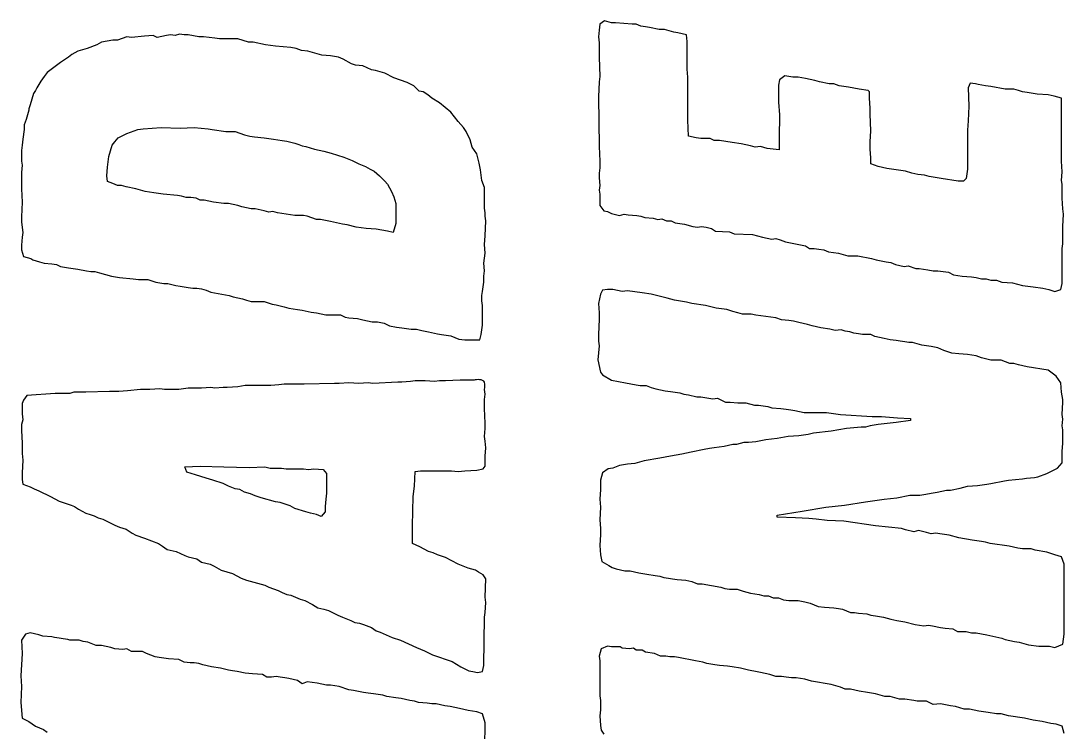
# Model space of a CAD drawing. Extents: x 21.5 to 68.8, y -31.2 to -10.6.
# Drawn here: x 59.363 to 63.813, y -15.011 to -11.977 of the extents above; entities that cross this region are included whole.
import ezdxf

# ---------------------------------------------------------------- set-up
doc = ezdxf.new("R2010")
doc.units = 0
doc.layers.add('Special_Silkscreen_Paths', color=7, linetype='CONTINUOUS')

msp = doc.modelspace()

# ---------------------------------------------------------------- linework, layer by layer
at = {"layer": 'Special_Silkscreen_Paths', "color": 7}
for points in [[(63.810391, -12.80143), (63.807569, -12.778852), (63.804746, -12.733696), (63.804746, -12.67443), (63.801924, -12.657496), (63.804746, -12.620808), (63.801924, -12.575652), (63.801924, -12.307541), (63.77088, -12.299075), (63.74548, -12.29343), (63.697502, -12.290608), (63.655169, -12.282141), (63.635413, -12.279319), (63.61848, -12.273675), (63.598724, -12.26803), (63.562035, -12.26803), (63.499947, -12.256741), (63.477369, -12.253919), (63.446324, -12.248275), (63.435036, -12.245452), (63.412458, -12.24263), (63.403991, -12.262386), (63.406813, -12.341408), (63.403991, -12.403497), (63.401169, -12.443008), (63.401169, -12.609519), (63.395524, -12.64903), (63.384236, -12.660319), (63.361658, -12.660319), (63.28828, -12.64903), (63.23748, -12.640563), (63.217725, -12.634919), (63.189502, -12.632096), (63.164102, -12.626452), (63.13588, -12.617985), (63.056858, -12.606696), (63.020169, -12.59823), (62.989125, -12.586941), (62.989125, -12.561541), (62.986303, -12.524852), (62.986303, -12.493808), (62.989125, -12.44583), (62.986303, -12.375274), (62.986303, -12.349874), (62.98348, -12.307541), (62.98348, -12.279319), (62.977836, -12.273675), (62.938325, -12.26803), (62.893169, -12.259563), (62.853658, -12.253919), (62.83108, -12.245452), (62.811325, -12.245452), (62.768992, -12.236986), (62.749236, -12.231341), (62.709725, -12.222875), (62.678681, -12.21723), (62.656103, -12.21723), (62.622236, -12.211586), (62.599658, -12.228519), (62.594014, -12.251097), (62.594014, -12.324474), (62.599658, -12.378097), (62.596836, -12.476874), (62.596836, -12.527674), (62.546036, -12.52203), (62.517814, -12.513563), (62.495236, -12.516385), (62.475481, -12.510741), (62.43597, -12.502274), (62.396459, -12.49663), (62.342836, -12.488163), (62.320259, -12.488163), (62.303325, -12.479697), (62.263814, -12.479697), (62.244059, -12.476874), (62.210192, -12.468408), (62.20737, -12.400674), (62.20737, -12.21723), (62.204548, -12.183363), (62.204548, -12.06483), (62.201725, -12.036608), (62.165037, -12.028141), (62.148103, -12.025319), (62.108592, -12.01403), (62.086014, -12.01403), (62.043681, -12.005564), (62.026748, -12.002741), (62.006992, -11.999919), (61.987237, -11.991453), (61.970303, -11.991453), (61.899748, -11.985808), (61.882815, -11.985808), (61.85177, -11.977341), (61.832015, -11.991453), (61.829192, -12.016853), (61.82637, -12.045075), (61.829192, -12.070475), (61.829192, -12.132564), (61.832015, -12.214408), (61.829192, -12.236986), (61.82637, -12.301897), (61.829192, -12.513563), (61.832015, -12.575652), (61.832015, -12.603874), (61.829192, -12.626452), (61.829192, -12.646208), (61.832015, -12.680074), (61.829192, -12.69983), (61.832015, -12.716763), (61.832015, -12.764741), (61.848948, -12.787319), (61.865881, -12.790141), (61.882815, -12.798607), (61.916681, -12.807074), (61.936437, -12.80143), (61.95337, -12.804252), (61.990059, -12.807074), (62.006992, -12.809896), (62.023926, -12.815541), (62.060614, -12.818363), (62.08037, -12.824007), (62.097303, -12.821185), (62.117059, -12.829652), (62.136814, -12.829652), (62.153748, -12.838119), (62.193259, -12.843763), (62.229948, -12.855052), (62.249703, -12.857874), (62.266636, -12.855052), (62.286392, -12.857874), (62.30897, -12.863519), (62.325903, -12.874807), (62.38517, -12.87763), (62.404925, -12.886096), (62.483947, -12.888918), (62.526281, -12.900207), (62.565792, -12.908674), (62.582725, -12.905852), (62.602481, -12.911496), (62.625058, -12.919963), (62.709725, -12.936896), (62.726658, -12.948185), (62.746414, -12.948185), (62.766169, -12.951007), (62.788747, -12.95383), (62.808503, -12.962296), (62.850836, -12.967941), (62.890347, -12.97923), (62.93268, -12.97923), (62.991947, -12.990518), (63.011703, -12.996163), (63.054036, -13.00463), (63.073791, -13.007452), (63.093547, -13.015918), (63.130236, -13.024385), (63.147169, -13.021563), (63.181036, -13.032852), (63.195147, -13.032852), (63.231836, -13.038496), (63.254413, -13.044141), (63.274169, -13.044141), (63.319325, -13.049785), (63.341902, -13.061074), (63.378591, -13.066718), (63.418102, -13.069541), (63.437858, -13.072363), (63.460436, -13.078007), (63.480191, -13.078007), (63.499947, -13.083652), (63.525347, -13.083652), (63.547924, -13.092118), (63.59308, -13.094941), (63.635413, -13.106229), (63.680569, -13.111874), (63.722902, -13.117518), (63.748302, -13.123163), (63.773702, -13.131629), (63.799102, -13.123163), (63.804746, -13.097763), (63.804746, -12.948185), (63.807569, -12.92843), (63.807569, -12.855052)], [(61.346648, -12.829649), (61.343826, -12.809893), (61.343826, -12.795782), (61.341004, -12.776027), (61.341004, -12.688538), (61.329715, -12.657493), (61.324071, -12.612338), (61.318426, -12.584116), (61.307137, -12.544605), (61.287382, -12.516382), (61.278915, -12.485338), (61.261982, -12.448649), (61.250693, -12.431716), (61.228115, -12.406316), (61.197071, -12.366805), (61.149093, -12.327294), (61.115226, -12.307538), (61.098293, -12.293427), (61.078538, -12.279316), (61.061604, -12.276494), (61.039026, -12.253916), (61.010804, -12.239805), (60.95436, -12.220049), (60.914849, -12.200294), (60.875338, -12.189005), (60.858404, -12.186183), (60.821716, -12.169249), (60.790671, -12.166427), (60.773738, -12.160783), (60.737049, -12.141027), (60.717293, -12.132561), (60.683427, -12.126916), (60.646738, -12.124094), (60.587471, -12.107161), (60.559249, -12.104338), (60.536671, -12.095872), (60.514094, -12.090227), (60.449182, -12.084583), (60.406849, -12.078938), (60.353227, -12.067649), (60.333471, -12.067649), (60.288316, -12.053538), (60.209294, -12.053538), (60.189538, -12.050716), (60.141561, -12.045072), (60.121805, -12.045072), (60.076649, -12.036605), (60.059716, -12.036605), (60.039961, -12.033783), (60.020205, -12.039427), (60.00045, -12.036605), (59.983516, -12.039427), (59.944005, -12.047894), (59.927072, -12.039427), (59.890383, -12.042249), (59.833939, -12.047894), (59.814183, -12.045072), (59.774672, -12.059183), (59.754916, -12.059183), (59.706939, -12.067649), (59.687183, -12.078938), (59.64485, -12.095872), (59.605339, -12.107161), (59.579939, -12.121272), (59.565828, -12.132561), (59.531961, -12.155138), (59.475517, -12.197472), (59.461405, -12.214405), (59.447294, -12.23416), (59.430361, -12.262383), (59.424717, -12.273672), (59.41625, -12.287783), (59.402139, -12.33576), (59.396494, -12.352694), (59.396494, -12.358338), (59.385206, -12.397849), (59.376739, -12.420427), (59.376739, -12.440183), (59.371094, -12.482516), (59.368272, -12.507916), (59.36545, -12.530494), (59.36545, -12.575649), (59.368272, -12.592582), (59.36545, -12.623627), (59.36545, -12.694182), (59.368272, -12.750627), (59.36545, -12.812716), (59.36545, -12.835293), (59.371094, -12.880449), (59.368272, -12.900204), (59.36545, -12.934071), (59.36545, -12.953827), (59.373917, -12.982049), (59.404961, -12.990515), (59.413428, -12.99616), (59.44165, -13.004627), (59.461405, -13.010271), (59.495272, -13.013093), (59.515028, -13.015915), (59.531961, -13.024382), (59.565828, -13.030026), (59.605339, -13.035671), (59.642028, -13.044138), (59.661783, -13.04696), (59.678716, -13.04696), (59.698472, -13.052604), (59.749272, -13.066715), (59.783139, -13.07236), (59.842405, -13.078004), (59.864983, -13.080826), (59.904494, -13.080826), (59.938361, -13.092115), (59.972227, -13.09776), (59.989161, -13.09776), (60.023027, -13.106226), (60.042783, -13.109049), (60.076649, -13.114693), (60.096405, -13.117515), (60.113338, -13.117515), (60.133094, -13.120338), (60.152849, -13.125982), (60.172605, -13.134449), (60.251627, -13.14856), (60.26856, -13.154204), (60.308071, -13.162671), (60.325005, -13.168315), (60.34476, -13.17396), (60.401205, -13.17396), (60.435071, -13.185249), (60.452005, -13.188071), (60.485871, -13.196537), (60.505627, -13.202182), (60.542316, -13.207826), (60.562071, -13.210649), (60.601582, -13.219115), (60.62416, -13.221937), (60.663671, -13.230404), (60.72576, -13.230404), (60.745516, -13.241693), (60.762449, -13.244515), (60.799138, -13.247337), (60.821716, -13.252982), (60.861227, -13.261449), (60.883804, -13.261449), (60.912027, -13.267093), (60.934604, -13.278382), (60.965649, -13.284026), (60.988227, -13.286849), (61.027738, -13.292493), (61.050315, -13.292493), (61.072893, -13.298137), (61.101115, -13.303782), (61.140626, -13.312248), (61.15756, -13.315071), (61.197071, -13.320715), (61.230937, -13.334826), (61.256337, -13.337648), (61.321248, -13.337648), (61.326893, -13.315071), (61.332537, -13.27556), (61.332537, -13.190893), (61.329715, -13.171137), (61.329715, -13.14856), (61.332537, -13.131626), (61.338182, -13.092115), (61.338182, -13.066715), (61.341004, -13.044138), (61.338182, -13.010271), (61.343826, -12.967938), (61.341004, -12.931249), (61.343826, -12.89456)], [(60.962827, -12.840938), (60.951538, -12.880449), (60.926138, -12.874804), (60.87816, -12.866338), (60.835827, -12.863516), (60.793493, -12.857871), (60.753982, -12.846582), (60.734227, -12.84376), (60.683427, -12.832471), (60.641093, -12.824004), (60.62416, -12.824004), (60.584649, -12.809893), (60.567716, -12.807071), (60.531027, -12.807071), (60.457649, -12.795782), (60.437894, -12.790138), (60.42096, -12.79296), (60.401205, -12.787316), (60.361694, -12.778849), (60.34476, -12.778849), (60.305249, -12.770382), (60.288316, -12.764738), (60.248805, -12.756271), (60.229049, -12.756271), (60.183894, -12.750627), (60.144383, -12.74216), (60.127449, -12.74216), (60.110516, -12.733693), (60.087938, -12.730871), (60.068183, -12.730871), (60.048427, -12.725227), (60.031494, -12.722405), (59.969405, -12.71676), (59.929894, -12.711116), (59.893205, -12.705471), (59.853694, -12.694182), (59.811361, -12.685716), (59.791605, -12.680071), (59.774672, -12.680071), (59.754916, -12.671605), (59.732339, -12.663138), (59.729516, -12.637738), (59.732339, -12.601049), (59.737983, -12.555894), (59.752094, -12.507916), (59.763383, -12.493805), (59.777494, -12.476871), (59.814183, -12.457116), (59.862161, -12.440183), (59.884738, -12.43736), (59.960938, -12.431716), (60.042783, -12.434538), (60.102049, -12.431716), (60.161316, -12.43736), (60.178249, -12.440183), (60.237516, -12.448649), (60.277027, -12.448649), (60.316538, -12.46276), (60.339116, -12.468405), (60.358871, -12.471227), (60.401205, -12.476871), (60.440716, -12.482516), (60.477405, -12.48816), (60.49716, -12.490982), (60.531027, -12.499449), (60.54796, -12.505094), (60.562071, -12.510738), (60.579005, -12.51356), (60.615693, -12.524849), (60.655205, -12.533316), (60.686249, -12.541782), (60.739871, -12.558716), (60.77656, -12.572827), (60.804782, -12.586938), (60.833004, -12.598227), (60.85276, -12.609516), (60.869693, -12.617982), (60.892271, -12.637738), (60.914849, -12.660316), (60.926138, -12.674427), (60.943071, -12.705471), (60.95436, -12.728049), (60.962827, -12.756271)], [(63.813213, -14.593538), (63.813213, -14.294383), (63.801924, -14.263339), (63.773702, -14.254872), (63.739835, -14.243583), (63.689035, -14.235116), (63.672102, -14.229472), (63.635413, -14.229472), (63.615658, -14.22665), (63.578969, -14.218183), (63.497124, -14.206894), (63.477369, -14.20125), (63.460436, -14.198427), (63.420924, -14.192783), (63.36448, -14.181494), (63.322147, -14.170205), (63.282636, -14.164561), (63.265702, -14.161739), (63.245947, -14.164561), (63.226191, -14.158916), (63.192325, -14.15045), (63.172569, -14.156094), (63.13588, -14.147628), (63.118947, -14.141983), (63.00888, -14.130694), (62.873414, -14.110939), (62.802858, -14.108116), (62.754881, -14.102472), (62.723836, -14.09965), (62.667392, -14.096828), (62.58837, -14.094005), (62.58837, -14.085539), (62.695614, -14.068605), (62.797214, -14.051672), (62.876236, -14.043205), (62.966547, -14.029094), (63.045569, -14.017805), (63.099191, -14.012161), (63.155636, -14.000872), (63.197969, -14.000872), (63.214902, -13.99805), (63.254413, -13.989583), (63.271347, -13.986761), (63.310858, -13.978294), (63.327791, -13.978294), (63.370125, -13.969828), (63.401169, -13.961361), (63.443502, -13.958539), (63.483013, -13.952894), (63.499947, -13.950072), (63.559213, -13.938783), (63.576147, -13.935961), (63.635413, -13.930317), (63.652347, -13.927494), (63.686213, -13.924672), (63.700324, -13.92185), (63.739835, -13.907739), (63.784991, -13.885161), (63.804746, -13.862583), (63.804746, -13.814606), (63.807569, -13.777917), (63.807569, -13.721472), (63.804746, -13.704539), (63.807569, -13.676317), (63.804746, -13.656561), (63.807569, -13.602939), (63.807569, -13.59165), (63.801924, -13.560606), (63.799102, -13.521095), (63.779346, -13.492872), (63.74548, -13.467473), (63.655169, -13.453361), (63.61848, -13.444895), (63.598724, -13.43925), (63.581791, -13.43925), (63.545102, -13.425139), (63.499947, -13.425139), (63.460436, -13.41385), (63.437858, -13.405384), (63.401169, -13.399739), (63.36448, -13.396917), (63.333436, -13.394095), (63.299569, -13.382806), (63.274169, -13.371517), (63.245947, -13.365873), (63.206436, -13.360228), (63.166925, -13.348939), (63.149991, -13.348939), (63.133058, -13.346117), (63.113302, -13.343295), (63.096369, -13.340473), (63.070969, -13.33765), (63.045569, -13.332006), (63.006058, -13.323539), (62.989125, -13.315073), (62.952436, -13.315073), (62.935503, -13.31225), (62.915747, -13.309428), (62.898814, -13.303784), (62.879058, -13.300962), (62.862125, -13.295317), (62.836725, -13.298139), (62.814147, -13.292495), (62.774636, -13.28685), (62.737947, -13.278384), (62.718192, -13.272739), (62.681503, -13.264273), (62.658925, -13.258628), (62.63917, -13.255806), (62.608125, -13.252984), (62.582725, -13.244517), (62.498059, -13.233228), (62.478303, -13.227584), (62.441614, -13.227584), (62.421859, -13.221939), (62.399281, -13.216295), (62.373881, -13.207828), (62.328725, -13.202184), (62.28357, -13.190895), (62.224303, -13.182428), (62.201725, -13.176784), (62.150925, -13.168317), (62.119881, -13.159851), (62.052148, -13.142917), (62.012637, -13.137273), (61.950548, -13.128806), (61.92797, -13.131628), (61.888459, -13.123162), (61.865881, -13.123162), (61.843303, -13.125984), (61.834837, -13.142917), (61.82637, -13.182428), (61.829192, -13.221939), (61.829192, -13.250162), (61.82637, -13.315073), (61.82637, -13.343295), (61.829192, -13.36305), (61.823548, -13.422317), (61.834837, -13.475939), (61.843303, -13.487228), (61.882815, -13.509806), (61.942081, -13.521095), (61.987237, -13.529561), (62.00417, -13.532384), (62.02957, -13.532384), (62.052148, -13.54085), (62.071903, -13.546495), (62.111414, -13.554961), (62.133992, -13.557784), (62.173503, -13.563428), (62.190437, -13.569072), (62.210192, -13.571895), (62.246881, -13.580361), (62.263814, -13.580361), (62.314614, -13.588828), (62.33437, -13.586006), (62.368236, -13.602939), (62.387992, -13.602939), (62.421859, -13.605761), (62.455725, -13.605761), (62.492414, -13.61705), (62.509347, -13.61705), (62.548858, -13.622695), (62.565792, -13.628339), (62.605303, -13.631161), (62.627881, -13.633983), (62.647636, -13.636806), (62.66457, -13.639628), (62.704081, -13.648095), (62.800036, -13.648095), (62.859303, -13.656561), (62.994769, -13.665028), (63.03428, -13.665028), (63.102014, -13.670672), (63.158458, -13.673495), (63.158458, -13.681961), (63.096369, -13.690428), (63.020169, -13.698895), (62.986303, -13.704539), (62.966547, -13.710183), (62.946792, -13.710183), (62.884703, -13.715828), (62.819792, -13.727117), (62.743592, -13.735583), (62.721014, -13.741228), (62.681503, -13.746872), (62.636347, -13.749695), (62.58837, -13.758161), (62.540392, -13.763806), (62.498059, -13.772272), (62.467014, -13.775094), (62.447259, -13.775094), (62.416214, -13.783561), (62.399281, -13.783561), (62.362592, -13.792028), (62.320259, -13.797672), (62.300503, -13.800494), (62.277925, -13.806139), (62.221481, -13.817428), (62.18197, -13.825894), (62.133992, -13.834361), (62.088837, -13.842828), (62.021103, -13.854117), (61.981592, -13.865406), (61.950548, -13.868228), (61.916681, -13.873872), (61.888459, -13.885161), (61.868703, -13.887983), (61.843303, -13.904917), (61.834837, -13.935961), (61.834837, -13.975472), (61.832015, -14.017805), (61.834837, -14.051672), (61.832015, -14.105294), (61.834837, -14.141983), (61.834837, -14.167383), (61.832015, -14.215361), (61.834837, -14.254872), (61.840481, -14.283094), (61.871526, -14.300027), (61.885637, -14.308494), (61.90257, -14.314139), (61.939259, -14.322605), (61.961837, -14.322605), (61.998526, -14.331072), (62.032392, -14.336716), (62.069081, -14.342361), (62.088837, -14.345183), (62.10577, -14.350827), (62.125525, -14.35365), (62.142459, -14.356472), (62.162214, -14.359294), (62.198903, -14.362116), (62.224303, -14.367761), (62.249703, -14.37905), (62.269459, -14.37905), (62.348481, -14.393161), (62.365414, -14.398805), (62.38517, -14.401627), (62.419036, -14.401627), (62.444436, -14.410094), (62.475481, -14.418561), (62.51217, -14.424205), (62.531925, -14.42985), (62.551681, -14.42985), (62.571436, -14.438316), (62.594014, -14.438316), (62.616592, -14.446783), (62.63917, -14.449605), (62.678681, -14.449605), (62.706903, -14.45525), (62.729481, -14.460894), (62.763347, -14.475005), (62.791569, -14.477827), (62.83108, -14.480649), (62.850836, -14.483472), (62.867769, -14.486294), (62.901636, -14.500405), (62.918569, -14.500405), (62.935503, -14.503227), (62.972191, -14.506049), (62.989125, -14.511694), (63.00888, -14.514516), (63.042747, -14.520161), (63.073791, -14.528627), (63.099191, -14.534272), (63.133058, -14.539916), (63.178214, -14.551205), (63.214902, -14.556849), (63.234658, -14.554027), (63.251591, -14.556849), (63.285458, -14.565316), (63.305213, -14.568138), (63.33908, -14.570961), (63.358836, -14.582249), (63.395524, -14.582249), (63.418102, -14.587894), (63.437858, -14.587894), (63.483013, -14.596361), (63.508413, -14.602005), (63.547924, -14.610472), (63.562035, -14.616116), (63.601547, -14.624583), (63.621302, -14.627405), (63.660813, -14.638694), (63.705969, -14.644338), (63.751124, -14.644338), (63.773702, -14.649983), (63.807569, -14.635872)], [(60.666493, -13.992401), (60.663671, -14.017801), (60.660849, -14.048845), (60.660849, -14.071423), (60.643916, -14.091179), (60.62416, -14.082712), (60.59876, -14.077068), (60.579005, -14.071423), (60.531027, -14.057312), (60.511271, -14.046023), (60.468938, -14.031912), (60.449182, -14.02909), (60.387094, -14.012157), (60.361694, -14.00369), (60.341938, -13.995223), (60.316538, -13.986757), (60.296783, -13.975468), (60.277027, -13.972645), (60.248805, -13.961357), (60.226227, -13.950068), (60.181072, -13.935957), (60.152849, -13.92749), (60.107694, -13.913379), (60.071005, -13.90209), (60.062538, -13.879512), (60.127449, -13.87669), (60.229049, -13.879512), (60.336294, -13.882334), (60.404027, -13.879512), (60.426605, -13.885157), (60.474582, -13.885157), (60.494338, -13.887979), (60.567716, -13.887979), (60.590293, -13.890801), (60.612871, -13.887979), (60.652382, -13.890801), (60.666493, -13.907734)]]:
    msp.add_lwpolyline(points, close=True, dxfattribs=at)
for points in [[(61.295848, -13.509801), (61.236582, -13.509801), (61.174493, -13.512624), (61.149093, -13.512624), (61.126515, -13.515446), (61.087004, -13.512624), (61.044671, -13.512624), (61.024915, -13.515446), (60.988227, -13.518268), (60.971293, -13.518268), (60.864049, -13.523912), (60.844293, -13.52109), (60.804782, -13.523912), (60.762449, -13.52109), (60.720116, -13.523912), (60.70036, -13.523912), (60.570538, -13.526735), (60.485871, -13.526735), (60.463294, -13.529557), (60.429427, -13.532379), (60.31936, -13.532379), (60.288316, -13.538024), (60.24316, -13.540846), (60.226227, -13.540846), (60.189538, -13.543668), (60.172605, -13.540846), (60.133094, -13.543668), (60.076649, -13.543668), (60.037138, -13.549312), (59.97505, -13.549312), (59.955294, -13.54649), (59.912961, -13.549312), (59.87345, -13.549312), (59.817005, -13.554957), (59.780316, -13.557779), (59.740805, -13.557779), (59.639205, -13.560601), (59.588405, -13.560601), (59.571472, -13.566246), (59.509383, -13.566246), (59.388028, -13.574712), (59.373917, -13.594468), (59.368272, -13.608579), (59.368272, -13.653735), (59.371094, -13.679135), (59.36545, -13.69889), (59.36545, -13.72429), (59.368272, -13.777912), (59.368272, -13.823068), (59.371094, -13.85129), (59.368272, -13.904912), (59.368272, -13.933134), (59.371094, -13.95289), (59.402139, -13.964179), (59.419072, -13.972645), (59.438828, -13.981112), (59.489628, -14.006512), (59.526317, -14.026268), (59.577117, -14.043201), (59.591228, -14.048845), (59.608161, -14.060134), (59.639205, -14.077068), (59.658961, -14.082712), (59.675894, -14.088356), (59.692828, -14.096823), (59.712583, -14.102468), (59.763383, -14.127868), (59.783139, -14.136334), (59.811361, -14.144801), (59.836761, -14.161734), (59.853694, -14.170201), (59.890383, -14.184312), (59.94965, -14.20689), (59.966583, -14.218179), (59.986338, -14.23229), (60.025849, -14.240756), (60.062538, -14.25769), (60.076649, -14.263334), (60.113338, -14.271801), (60.133094, -14.285912), (60.169783, -14.294379), (60.186716, -14.302845), (60.21776, -14.319779), (60.265738, -14.33389), (60.302427, -14.353645), (60.325005, -14.362112), (60.404027, -14.38469), (60.42096, -14.393156), (60.460471, -14.407267), (60.477405, -14.415734), (60.49716, -14.424201), (60.514094, -14.427023), (60.553605, -14.443956), (60.57336, -14.449601), (60.607227, -14.466534), (60.629805, -14.480645), (60.655205, -14.48629), (60.67496, -14.491934), (60.714471, -14.511689), (60.734227, -14.520156), (60.770916, -14.534267), (60.787849, -14.542734), (60.807604, -14.545556), (60.824538, -14.551201), (60.858404, -14.565312), (60.87816, -14.579423), (60.895093, -14.585067), (60.945893, -14.607645), (60.982582, -14.618934), (61.050315, -14.649978), (61.084182, -14.664089), (61.118049, -14.681023), (61.202715, -14.709245), (61.239404, -14.731823), (61.273271, -14.748756), (61.290204, -14.751578), (61.30996, -14.757223), (61.332537, -14.751578), (61.338182, -14.726178), (61.341004, -14.520156), (61.343826, -14.500401), (61.346648, -14.458067)], [(61.346648, -14.458067), (61.343826, -14.43549), (61.346648, -14.356467), (61.33536, -14.339534), (61.315604, -14.328245), (61.301493, -14.319779), (61.270449, -14.311312), (61.228115, -14.294379), (61.174493, -14.266156), (61.140626, -14.254867), (61.120871, -14.246401), (61.101115, -14.240756), (61.064426, -14.221001), (61.033382, -14.20689), (61.033382, -14.13069), (61.036204, -14.006512), (61.041849, -13.961357), (61.044671, -13.899268), (61.067249, -13.896446), (61.199893, -13.896446), (61.228115, -13.899268), (61.256337, -13.896446), (61.307137, -13.893623), (61.33536, -13.887979), (61.343826, -13.87669), (61.343826, -13.834357), (61.346648, -13.797668), (61.343826, -13.769446), (61.341004, -13.74969), (61.343826, -13.715823), (61.343826, -13.693246), (61.341004, -13.631157), (61.341004, -13.591646), (61.343826, -13.569068), (61.341004, -13.549312)], [(61.341004, -15.087422), (61.343826, -15.002756), (61.343826, -14.971711), (61.332537, -14.9322), (61.307137, -14.923733), (61.270449, -14.918089), (61.23376, -14.909622), (61.194249, -14.901156), (61.171671, -14.898333), (61.134982, -14.889867), (61.115226, -14.889867), (61.095471, -14.887045), (61.058782, -14.884222), (61.041849, -14.878578), (61.022093, -14.875756), (60.985404, -14.867289), (60.962827, -14.864467), (60.923315, -14.858822), (60.906382, -14.853178), (60.866871, -14.847533), (60.844293, -14.844711), (60.824538, -14.841889), (60.782204, -14.833422), (60.762449, -14.8306), (60.720116, -14.816489), (60.683427, -14.810845), (60.666493, -14.810845), (60.626982, -14.802378), (60.584649, -14.796733), (60.562071, -14.8052), (60.542316, -14.791089), (60.505627, -14.782622), (60.488694, -14.7798), (60.468938, -14.776978), (60.452005, -14.774156), (60.432249, -14.776978), (60.412494, -14.776978), (60.392738, -14.765689), (60.350405, -14.762867), (60.31936, -14.760045), (60.285494, -14.751578), (60.265738, -14.748756), (60.248805, -14.745934), (60.214938, -14.737467), (60.175427, -14.731822), (60.138738, -14.723356), (60.121805, -14.717711), (60.102049, -14.714889), (60.085116, -14.714889), (60.059716, -14.712067), (60.037138, -14.700778), (59.991983, -14.697956), (59.952472, -14.692311), (59.935538, -14.689489), (59.89885, -14.675378), (59.881916, -14.666911), (59.833939, -14.666911), (59.814183, -14.655622), (59.79725, -14.658445), (59.763383, -14.655622), (59.74645, -14.649978), (59.706939, -14.641511), (59.684361, -14.641511), (59.647672, -14.6274), (59.627916, -14.624578), (59.610983, -14.618934), (59.571472, -14.618934), (59.563005, -14.616111), (59.54325, -14.613289), (59.526317, -14.610467), (59.506561, -14.607645), (59.495272, -14.604823), (59.455761, -14.602), (59.438828, -14.596356), (59.402139, -14.587889), (59.382383, -14.593534), (59.36545, -14.618934), (59.368272, -14.675378), (59.362628, -14.771333), (59.36545, -14.816489), (59.362628, -14.884222), (59.368272, -14.951956), (59.396494, -14.966067), (59.424717, -14.985822), (59.458583, -14.999933), (59.475517, -15.011222)], [(63.813213, -15.016867), (63.804746, -14.985823), (63.779346, -14.977356), (63.756769, -14.974534), (63.72008, -14.966067), (63.680569, -14.960423), (63.64388, -14.951956), (63.576147, -14.940667), (63.545102, -14.932201), (63.525347, -14.932201), (63.488658, -14.926556), (63.449147, -14.920912), (63.409636, -14.912445), (63.387058, -14.912445), (63.350369, -14.901156), (63.327791, -14.898334), (63.285458, -14.889867), (63.254413, -14.89269), (63.226191, -14.878579), (63.18668, -14.878579), (63.172569, -14.875756), (63.133058, -14.870112), (63.11048, -14.870112), (63.070969, -14.858823), (63.048391, -14.858823), (63.00888, -14.847534), (62.975014, -14.84189), (62.938325, -14.836245), (62.901636, -14.827779), (62.879058, -14.827779), (62.859303, -14.819312), (62.819792, -14.808023), (62.735125, -14.793912), (62.706903, -14.785445), (62.670214, -14.779801), (62.650458, -14.779801), (62.627881, -14.776979), (62.608125, -14.774156), (62.582725, -14.774156), (62.557325, -14.76569), (62.517814, -14.757223), (62.503703, -14.754401), (62.467014, -14.745934), (62.433147, -14.737468), (62.396459, -14.731823), (62.376703, -14.729001), (62.342836, -14.726179), (62.323081, -14.723356), (62.289214, -14.717712), (62.272281, -14.712068), (62.241237, -14.706423), (62.167859, -14.692312), (62.150925, -14.68949), (62.13117, -14.68949), (62.114237, -14.686668), (62.091659, -14.686668), (62.066259, -14.675379), (62.026748, -14.669734), (62.012637, -14.661268), (61.987237, -14.661268), (61.975948, -14.652801), (61.959015, -14.655623), (61.92797, -14.652801), (61.919503, -14.647156), (61.882815, -14.647156), (61.865881, -14.644334), (61.837659, -14.655623), (61.829192, -14.686668), (61.832015, -14.706423), (61.832015, -14.856001), (61.834837, -14.875756), (61.834837, -14.915267), (61.832015, -14.940667), (61.834837, -14.983001), (61.837659, -15.002756), (61.848948, -15.01969)]]:
    msp.add_lwpolyline(points, dxfattribs=at)
for points in [[(61.341004, -13.518268), (61.332537, -13.504157), (61.307137, -13.506979), (61.295848, -13.509801)], [(61.341004, -13.549312), (61.341004, -13.538024), (61.343826, -13.529557), (61.341004, -13.518268)]]:
    msp.add_open_spline(points, degree=3, dxfattribs=at)

doc.saveas('drawing.dxf')
